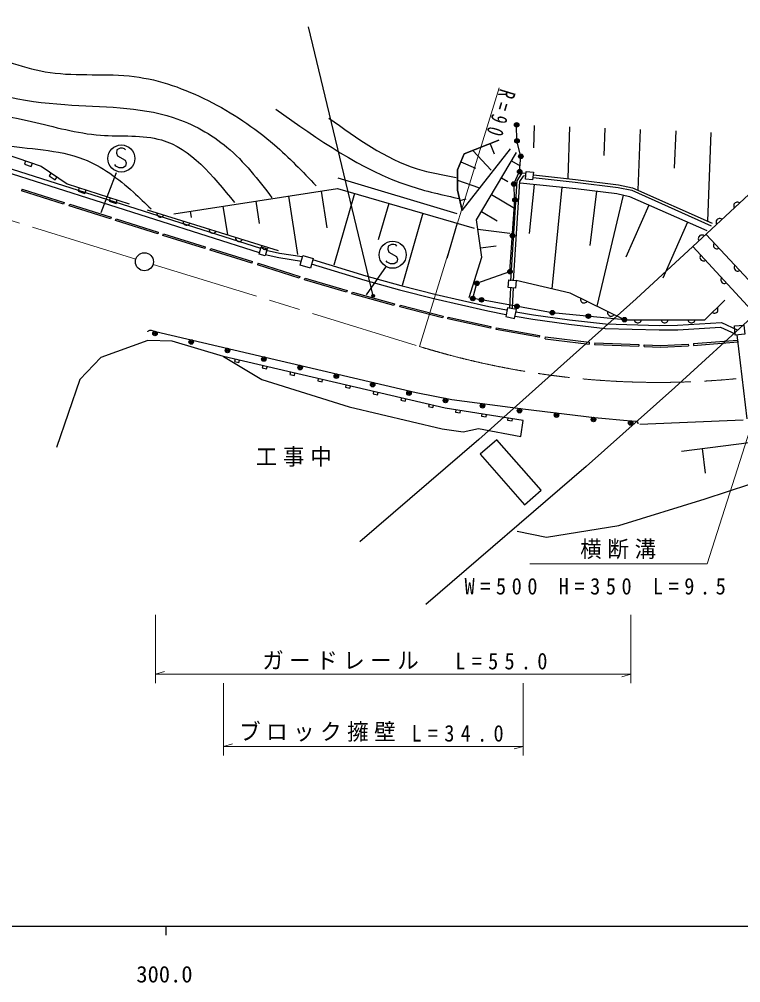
# Model space of a CAD drawing. Units: millimetres, scale not verified. Extents: x 40000 to 680000, y 20000 to 380000.
# Drawn here: x 351753 to 431717, y 198715 to 305459 of the extents above; entities that cross this region are included whole.
import ezdxf
from ezdxf.enums import TextEntityAlignment as Align

# ---------------------------------------------------------------- set-up
doc = ezdxf.new("R2010")
doc.units = ezdxf.units.MM
doc.header["$LTSCALE"] = 1000
doc.linetypes.add('CHAIN', pattern=[18.5, 12, -1.5, 3.5, -1.5])
for name, color, linetype, lineweight in [('M-BGD', 7, 'Continuous', 25), ('M-BMK', 2, 'CHAIN', 13), ('M-BMK-SRVR', 3, 'Continuous', 25), ('M-STR-HTXT', 7, 'Continuous', 13), ('M-STR-STRC', 7, 'Continuous', 25), ('M-TTL-BAND', 7, 'Continuous', 25)]:
    doc.layers.add(name, color=color, linetype=linetype, lineweight=lineweight)
doc.styles.add('ＭＳ ゴシック', font='')
doc.styles.get('ＭＳ ゴシック').set_extended_font_data('MS Gothic')

msp = doc.modelspace()

# ---------------------------------------------------------------- linework, layer by layer
at = {"layer": 'M-BGD'}
for p, q in [((326263, 296168), (378357, 279616)), ((326414, 296645), (378508, 280093)), ((406912, 292000), (406881, 293760)), ((408839, 293685), (408744, 291215)), ((412755, 293534), (412536, 287856)), ((416672, 293383), (416555, 290354)), ((420588, 293232), (420330, 286531)), ((424505, 293081), (424345, 288946)), ((428421, 292930), (428042, 283091)), ((403957, 291676), (404406, 290534)), ((407352, 290269), (406912, 292000)), ((400857, 284259), (406189, 291105)), ((402038, 290923), (404072, 288745)), ((400695, 289659), (402329, 288953)), ((406311, 289767), (407265, 289203)), ((407214, 288577), (407352, 290269)), ((406567, 287211), (407214, 288577)), ((400300, 283903), (387098, 287860)), ((400318, 287645), (402658, 286830)), ((405207, 287901), (405891, 287496)), ((406694, 285460), (406567, 287211)), ((408823, 287164), (408275, 281733)), ((434228, 287571), (426392, 280297)), ((352075, 286629), (352015, 286438)), ((356664, 284971), (352015, 286438)), ((352075, 286629), (356724, 285162)), ((385204, 286415), (385831, 282340)), ((388910, 286147), (386621, 278212)), ((411901, 286854), (410764, 275589)), ((415717, 286425), (414996, 280410)), ((356724, 285162), (356664, 284971)), ((377957, 285299), (378336, 282838)), ((381580, 285857), (382573, 279409)), ((392700, 285054), (391538, 281025)), ((400591, 285389), (401292, 285554)), ((404103, 286034), (406630, 284540)), ((406140, 277498), (406694, 285460)), ((418690, 285986), (415756, 273673)), ((357292, 284796), (357352, 284987)), ((361876, 283340), (357292, 284796)), ((357352, 284987), (361936, 283531)), ((365932, 284337), (380450, 279839)), ((370711, 284182), (370818, 283486)), ((374334, 284741), (374820, 281583)), ((396490, 283961), (394178, 275947)), ((402999, 284168), (404731, 283144)), ((421526, 284879), (418988, 279106)), ((361936, 283531), (361876, 283340)), ((362437, 283166), (362498, 283356)), ((367101, 281685), (362437, 283166)), ((362498, 283356), (367161, 281876)), ((425810, 282995), (423069, 276763)), ((367161, 281876), (367101, 281685)), ((400279, 282867), (399145, 278936)), ((402594, 282200), (406125, 281766)), ((367679, 281504), (367738, 281695)), ((372314, 280072), (367679, 281504)), ((367738, 281695), (372373, 280263)), ((434792, 274207), (427888, 281628)), ((372373, 280263), (372314, 280072)), ((372912, 279876), (372972, 280067)), ((377548, 278429), (372912, 279876)), ((372972, 280067), (377608, 278620)), ((402887, 280129), (404622, 280375)), ((433334, 272790), (426392, 280297)), ((377548, 278429), (377608, 278620)), ((378215, 278436), (378155, 278245)), ((382782, 276786), (378155, 278245)), ((378215, 278436), (382842, 276976)), ((382842, 276976), (382782, 276786)), ((383372, 276598), (383429, 276790)), ((388037, 275206), (383372, 276598)), ((383429, 276790), (388094, 275398)), ((402474, 276203), (406140, 277498)), ((412811, 275110), (406835, 276510)), ((402024, 274524), (402474, 276203)), ((406188, 275747), (406078, 273505)), ((406487, 275732), (406378, 273491)), ((388094, 275398), (388037, 275206)), ((388626, 275023), (388680, 275215)), ((393286, 273735), (388626, 275023)), ((388680, 275215), (393340, 273928)), ((402992, 274373), (402024, 274524)), ((410831, 272945), (402992, 274373)), ((418832, 272171), (412811, 275110)), ((393340, 273928), (393286, 273735)), ((393951, 273584), (394001, 273778)), ((398677, 272368), (393951, 273584)), ((394001, 273778), (398727, 272561)), ((398727, 272561), (398677, 272368)), ((399262, 272262), (399305, 272457)), ((403974, 271240), (399262, 272262)), ((399305, 272457), (404016, 271435)), ((418832, 272171), (410831, 272945)), ((404016, 271435), (403974, 271240)), ((404615, 271090), (404651, 271287)), ((404651, 271287), (409427, 270435)), ((366361, 270998), (366848, 270884)), ((366848, 270884), (395748, 264107)), ((409391, 270238), (404615, 271090)), ((409427, 270435), (409391, 270238)), ((410055, 270069), (410079, 270268)), ((410055, 270069), (414912, 269473)), ((410079, 270268), (414936, 269671)), ((432428, 261183), (431327, 270515)), ((414936, 269671), (414912, 269473)), ((415529, 269613), (415522, 269413)), ((415522, 269413), (420418, 269226)), ((415529, 269613), (420426, 269426)), ((420426, 269426), (420418, 269226)), ((421020, 269186), (421026, 269386)), ((425906, 269480), (425915, 269280)), ((426465, 269520), (431364, 269903)), ((426465, 269520), (426481, 269320)), ((426481, 269320), (431380, 269704)), ((431364, 269903), (431380, 269704)), ((395748, 264107), (399687, 263341)), ((399687, 263341), (407571, 262302)), ((407571, 262302), (415527, 261355)), ((415527, 261355), (419544, 260978)), ((419544, 260978), (420042, 260931)), ((420536, 260613), (431977, 261098)), ((427425, 257889), (427777, 255171)), ((414598, 255900), (396825, 240627))]:
    msp.add_line(p, q, dxfattribs=at)
for points in [[(329656, 297575), (354199, 289191), (357049, 287231), (363952, 285005)], [(400857, 284259), (400325, 286519), (400311, 288772), (401078, 290546), (404917, 292053)], [(404917, 292053), (401078, 290546), (400311, 288772), (400325, 286519), (400857, 284259)], [(401613, 274623), (403033, 279094), (402447, 283235), (406863, 290700)], [(403033, 279094), (402447, 283235), (406863, 290700)], [(352457, 289786), (352328, 289407), (353085, 289149), (353214, 289527)], [(355295, 288438), (355068, 288108), (355727, 287655), (355954, 287984)], [(407923, 288403), (407425, 288389), (406911, 287574), (406193, 276496)], [(408731, 288227), (413391, 287711), (418175, 287105), (419736, 286796), (428555, 282862)], [(407931, 288103), (407593, 288093), (407205, 287479), (406492, 276476)], [(407284, 287320), (413441, 286698), (417994, 286152), (419385, 285821), (427951, 282053)], [(408698, 287929), (413353, 287413), (418126, 286809), (419645, 286508), (428433, 282588)], [(358394, 286798), (358271, 286417), (359033, 286171), (359156, 286552)], [(368899, 283903), (387015, 286694), (402174, 282321)], [(361845, 285684), (361723, 285304), (362484, 285058), (362607, 285439)], [(431583, 285115), (431494, 285164), (431404, 285190), (431291, 285194), (431200, 285175), (431108, 285133), (431014, 285046), (430965, 284957), (430939, 284868), (430935, 284755), (430954, 284663), (430996, 284571)], [(367002, 284005), (367004, 283904), (367026, 283814), (367079, 283713), (367141, 283644), (367224, 283585), (367346, 283547), (367447, 283549), (367538, 283571), (367638, 283624), (367707, 283686), (367766, 283769)], [(369906, 283106), (369908, 283005), (369930, 282914), (369983, 282814), (370045, 282744), (370127, 282685), (370249, 282648), (370351, 282650), (370441, 282672), (370541, 282725), (370611, 282787), (370670, 282869)], [(429623, 283297), (429535, 283345), (429445, 283371), (429332, 283375), (429241, 283356), (429149, 283314), (429055, 283227), (429006, 283139), (428980, 283049), (428976, 282936), (428995, 282845), (429037, 282752)], [(372809, 282206), (372811, 282105), (372833, 282014), (372886, 281914), (372948, 281845), (373031, 281786), (373153, 281748), (373254, 281750), (373345, 281772), (373445, 281825), (373514, 281887), (373573, 281970)], [(375713, 281307), (375715, 281206), (375737, 281115), (375790, 281015), (375852, 280945), (375934, 280886), (376056, 280848), (376158, 280851), (376248, 280873), (376348, 280926), (376418, 280988), (376477, 281070)], [(427664, 281478), (427576, 281527), (427486, 281553), (427373, 281557), (427282, 281538), (427190, 281496), (427096, 281409), (427047, 281320), (427021, 281230), (427017, 281117), (427036, 281026), (427078, 280934)], [(378616, 280407), (378618, 280306), (378640, 280215), (378693, 280115), (378755, 280046), (378838, 279987), (378960, 279949), (379061, 279951), (379152, 279973), (379252, 280026), (379321, 280088), (379380, 280170)], [(379122, 279873), (380596, 279539), (383111, 279167)], [(426392, 280297), (420117, 274481), (402699, 258907), (389515, 247577)], [(428766, 280684), (428718, 280595), (428692, 280505), (428688, 280392), (428707, 280301), (428749, 280209), (428836, 280115), (428925, 280067), (429015, 280041), (429128, 280037), (429219, 280056), (429311, 280098)], [(379011, 279385), (380504, 279047), (383038, 278673)], [(384242, 278825), (390183, 277049), (394040, 275981), (397949, 274960), (403785, 273638), (405762, 273256)], [(427277, 279339), (427228, 279250), (427202, 279161), (427198, 279048), (427217, 278956), (427259, 278864), (427346, 278770), (427434, 278722), (427524, 278695), (427637, 278691), (427728, 278710), (427820, 278752)], [(384099, 278346), (390049, 276567), (393914, 275497), (397831, 274474), (403691, 273147), (405667, 272765)], [(431067, 278210), (431019, 278121), (430993, 278032), (430989, 277919), (431008, 277827), (431050, 277735), (431137, 277642), (431226, 277593), (431316, 277567), (431429, 277563), (431520, 277583), (431612, 277624)], [(429591, 276837), (429543, 276748), (429516, 276659), (429512, 276546), (429531, 276454), (429573, 276362), (429660, 276268), (429748, 276219), (429838, 276193), (429951, 276189), (430042, 276208), (430134, 276250)], [(413957, 274551), (413944, 274450), (413952, 274357), (413988, 274250), (414039, 274172), (414112, 274101), (414227, 274045), (414327, 274032), (414420, 274040), (414527, 274077), (414605, 274127), (414676, 274200)], [(418832, 272171), (427743, 272149), (429936, 274347)], [(428557, 272965), (428648, 272920), (428738, 272897), (428851, 272897), (428942, 272920), (429032, 272966), (429123, 273056), (429168, 273147), (429190, 273237), (429190, 273350), (429167, 273441), (429122, 273531)], [(406719, 272568), (408685, 272229), (412670, 271666)], [(406803, 273061), (408762, 272723), (412740, 272161)], [(433334, 272790), (424397, 264667), (414598, 255900)], [(416967, 273081), (416954, 272981), (416962, 272888), (416999, 272781), (417050, 272703), (417122, 272632), (417237, 272576), (417337, 272562), (417430, 272571), (417537, 272607), (417615, 272658), (417686, 272730)], [(412670, 271666), (416692, 271209), (422688, 271033), (424743, 271069), (429477, 271363), (431102, 270605)], [(412726, 272163), (416728, 271708), (422679, 271533), (424723, 271569), (429574, 271870), (431313, 271058)], [(419917, 272169), (419949, 272072), (419997, 271992), (420076, 271912), (420156, 271864), (420252, 271832), (420380, 271831), (420476, 271863), (420556, 271911), (420637, 271991), (420685, 272071), (420717, 272167)], [(422887, 272161), (422919, 272065), (422967, 271985), (423047, 271905), (423127, 271856), (423223, 271824), (423351, 271824), (423447, 271856), (423527, 271903), (423607, 271983), (423655, 272063), (423687, 272159)], [(425858, 272154), (425890, 272058), (425937, 271977), (426017, 271897), (426097, 271849), (426193, 271817), (426321, 271816), (426417, 271848), (426497, 271896), (426577, 271976), (426626, 272056), (426658, 272152)], [(366012, 270823), (366021, 270862), (366055, 270916), (366095, 270958), (366155, 270995), (366211, 271013), (366284, 271016), (366361, 270998)], [(374376, 268089), (368686, 269786), (365989, 269853), (360799, 267988), (358449, 265559), (355873, 258011)], [(421020, 269186), (422845, 269130), (425915, 269280)], [(421026, 269386), (422844, 269330), (425906, 269480)], [(407607, 261019), (398959, 262377), (374376, 268089)], [(374376, 268089), (378624, 265553), (388320, 262528), (398608, 260096), (400941, 259737), (402648, 260134), (407336, 259240), (407607, 261019)], [(375669, 267789), (375613, 267545), (376100, 267432), (376156, 267676)], [(378742, 267075), (378686, 266831), (379173, 266718), (379229, 266962)], [(381815, 266361), (381758, 266117), (382245, 266004), (382302, 266248)], [(384888, 265647), (384831, 265403), (385318, 265290), (385375, 265534)], [(387960, 264933), (387904, 264689), (388391, 264576), (388447, 264820)], [(391033, 264219), (390977, 263975), (391464, 263862), (391520, 264106)], [(394106, 263505), (394049, 263261), (394536, 263148), (394593, 263392)], [(397179, 262791), (397122, 262547), (397609, 262434), (397666, 262678)], [(400153, 262190), (400114, 261943), (400608, 261865), (400647, 262112)], [(403036, 261737), (402997, 261490), (403491, 261412), (403530, 261659)], [(405918, 261284), (405880, 261037), (406374, 260959), (406412, 261206)], [(420042, 260931), (420122, 260924), (420170, 260909), (420227, 260874), (420264, 260840), (420291, 260797), (420315, 260735), (420320, 260684), (420317, 260654)], [(425165, 257597), (438726, 259353), (441817, 259142), (444276, 255419), (449827, 255208), (452216, 254154), (456923, 248814), (459101, 248182), (461912, 249236), (468165, 255419)], [(406949, 248728), (410185, 248066), (418200, 249389), (427759, 252331), (435186, 254757), (438863, 254684), (440333, 252478), (446951, 250272), (450408, 245566), (453349, 242992), (457908, 242845), (463349, 244536), (471659, 251595)]]:
    msp.add_lwpolyline(points, dxfattribs=at)
for points in [[(407859, 287737), (407948, 288585), (408734, 288503), (408645, 287654)], [(379012, 279249), (378333, 279452), (378568, 280239), (379247, 280036)], [(384019, 277896), (382895, 278215), (383198, 279282), (384322, 278963)], [(405957, 275723), (406022, 276573), (406835, 276510), (406770, 275661)], [(406657, 272325), (406847, 273313), (405854, 273504), (405664, 272515)], [(431113, 270471), (431025, 271494), (432075, 271584), (432163, 270561)], [(409583, 253281), (404679, 258881), (402838, 257268), (407742, 251669)]]:
    msp.add_lwpolyline(points, close=True, dxfattribs=at)
for centre, radius in [((406881, 293760), 250), ((406881, 293760), 220), ((406881, 293760), 190), ((406881, 293760), 160), ((406881, 293760), 130), ((406881, 293760), 100), ((406881, 293760), 70), ((406881, 293760), 40), ((406881, 293760), 10), ((406912, 292000), 250), ((406912, 292000), 220), ((406912, 292000), 190), ((406912, 292000), 160), ((406912, 292000), 130), ((406912, 292000), 100), ((406912, 292000), 70), ((406912, 292000), 40), ((406912, 292000), 10), ((407352, 290269), 250), ((407352, 290269), 220), ((407352, 290269), 190), ((407352, 290269), 160), ((407352, 290269), 130), ((407352, 290269), 100), ((407352, 290269), 70), ((407352, 290269), 40), ((407352, 290269), 10), ((407214, 288577), 250), ((407214, 288577), 220), ((407214, 288577), 190), ((407214, 288577), 160), ((407214, 288577), 130), ((407214, 288577), 100), ((407214, 288577), 70), ((407214, 288577), 40), ((407214, 288577), 10), ((406567, 287211), 250), ((406567, 287211), 220), ((406567, 287211), 190), ((406567, 287211), 160), ((406567, 287211), 130), ((406567, 287211), 100), ((406567, 287211), 70), ((406567, 287211), 40), ((406567, 287211), 10), ((406694, 285460), 250), ((406694, 285460), 220), ((406694, 285460), 190), ((406694, 285460), 160), ((406694, 285460), 130), ((406694, 285460), 100), ((406694, 285460), 70), ((406694, 285460), 40), ((406694, 285460), 10), ((406417, 281479), 250), ((406417, 281479), 220), ((406417, 281479), 190), ((406417, 281479), 160), ((406417, 281479), 130), ((406417, 281479), 100), ((406417, 281479), 70), ((406417, 281479), 40), ((406417, 281479), 10), ((406140, 277498), 250), ((406140, 277498), 220), ((406140, 277498), 190), ((406140, 277498), 160), ((406140, 277498), 130), ((406140, 277498), 100), ((406140, 277498), 70), ((406140, 277498), 40), ((406140, 277498), 10), ((402474, 276203), 250), ((402474, 276203), 250), ((402474, 276203), 220), ((402474, 276203), 220), ((402474, 276203), 190), ((402474, 276203), 190), ((402474, 276203), 160), ((402474, 276203), 160), ((402474, 276203), 130), ((402474, 276203), 130), ((402474, 276203), 100), ((402474, 276203), 100), ((402474, 276203), 70), ((402474, 276203), 70), ((402474, 276203), 40), ((402474, 276203), 40), ((402474, 276203), 10), ((402474, 276203), 10), ((402024, 274524), 250), ((402024, 274524), 220), ((402024, 274524), 190), ((402024, 274524), 160), ((402024, 274524), 130), ((402024, 274524), 100), ((402024, 274524), 70), ((402024, 274524), 40), ((402024, 274524), 10), ((402992, 274373), 250), ((402992, 274373), 220), ((402992, 274373), 190), ((402992, 274373), 160), ((402992, 274373), 130), ((402992, 274373), 100), ((402992, 274373), 70), ((402992, 274373), 40), ((402992, 274373), 10), ((406911, 273659), 250), ((406911, 273659), 220), ((406911, 273659), 190), ((406911, 273659), 160), ((406911, 273659), 130), ((406911, 273659), 100), ((406911, 273659), 70), ((406911, 273659), 40), ((406911, 273659), 10), ((410831, 272945), 250), ((410831, 272945), 220), ((410831, 272945), 190), ((410831, 272945), 160), ((410831, 272945), 130), ((410831, 272945), 100), ((410831, 272945), 70), ((410831, 272945), 40), ((410831, 272945), 10), ((414831, 272558), 250), ((414831, 272558), 220), ((414831, 272558), 190), ((414831, 272558), 160), ((414831, 272558), 130), ((414831, 272558), 100), ((414831, 272558), 70), ((414831, 272558), 40), ((414831, 272558), 10), ((418832, 272171), 250), ((418832, 272171), 220), ((418832, 272171), 190), ((418832, 272171), 160), ((418832, 272171), 130), ((418832, 272171), 100), ((418832, 272171), 70), ((418832, 272171), 40), ((418832, 272171), 10), ((366791, 270640), 250), ((366791, 270640), 150), ((366791, 270640), 50), ((370813, 269697), 250), ((370813, 269697), 150), ((370813, 269697), 50), ((374834, 268754), 250), ((374834, 268754), 150), ((374834, 268754), 50), ((378855, 267811), 250), ((378855, 267811), 150), ((378855, 267811), 50), ((382877, 266868), 250), ((382877, 266868), 150), ((382877, 266868), 50), ((386898, 265925), 250), ((386898, 265925), 150), ((386898, 265925), 50), ((390919, 264982), 250), ((390919, 264982), 150), ((390919, 264982), 50), ((394941, 264039), 250), ((394941, 264039), 150), ((394941, 264039), 50), ((398998, 263220), 250), ((398998, 263220), 150), ((398998, 263220), 50), ((403102, 262639), 250), ((403102, 262639), 150), ((403102, 262639), 50), ((407197, 262099), 250), ((407197, 262099), 150), ((407197, 262099), 50), ((411301, 261606), 250), ((411301, 261606), 150), ((411301, 261606), 50), ((415403, 261118), 250), ((415403, 261118), 150), ((415403, 261118), 50), ((419521, 260729), 250), ((419521, 260729), 150), ((419521, 260729), 50)]:
    msp.add_circle(centre, radius, dxfattribs=at)
for points, knots in [([(328378, 311835), (329064, 309540), (329749, 307246), (330957, 305253), (332977, 301922), (336458, 299435), (340119, 297782), (344296, 295896), (348708, 295094), (353105, 294135), (355656, 293545), (358126, 292818), (360754, 292623), (363040, 292454), (365445, 292688), (367514, 292090), (370766, 291149), (373187, 288150), (375608, 285152)], [0, 0, 0, 0, 1, 1, 1, 2, 2, 2, 3, 3, 3, 4, 4, 4, 5, 5, 5, 6, 6, 6, 6]), ([(335908, 305164), (338314, 303028), (340719, 300891), (343468, 299383), (347444, 297203), (352139, 296337), (356810, 296003), (360914, 295709), (364999, 295825), (368818, 294580), (370968, 293879), (373033, 292746), (374777, 291289), (376697, 289684), (378228, 287685), (379758, 285685)], [0, 0, 0, 0, 1, 1, 1, 2, 2, 2, 3, 3, 3, 4, 4, 4, 5, 5, 5, 5]), ([(347068, 302095), (349728, 301026), (352388, 299957), (355161, 299561), (358218, 299124), (361411, 299505), (364500, 299116), (367344, 298758), (370098, 297748), (372683, 296448), (375332, 295115), (377803, 293477), (380025, 291556), (381656, 290145), (383153, 288583), (384650, 287020)], [0, 0, 0, 0, 1, 1, 1, 2, 2, 2, 3, 3, 3, 4, 4, 4, 5, 5, 5, 5]), ([(326510, 299828), (330065, 298411), (333620, 296994), (337184, 295558), (341265, 293914), (345357, 292244), (349725, 291556), (352811, 291070), (356034, 291074), (358886, 289955), (360914, 289159), (362754, 287796), (364401, 286308), (365075, 285699), (365716, 285070), (366357, 284440)], [0, 0, 0, 0, 1, 1, 1, 2, 2, 2, 3, 3, 3, 4, 4, 4, 5, 5, 5, 5]), ([(380207, 295509), (384898, 292152), (389590, 288796), (394928, 287027), (396778, 286414), (398706, 285992), (400633, 285569)], [0, 0, 0, 0, 1, 1, 1, 2, 2, 2, 2]), ([(386080, 294520), (389187, 292266), (392294, 290012), (395844, 288901), (397242, 288464), (398709, 288203), (400175, 287943)], [0, 0, 0, 0, 1, 1, 1, 2, 2, 2, 2])]:
    msp.add_open_spline(points, degree=3, knots=knots, dxfattribs=at)
at = {"layer": 'M-BMK'}
for p, q in [((364672, 278887), (303522, 297717)), ((366584, 278299), (396103, 269209))]:
    msp.add_line(p, q, dxfattribs=at)
msp.add_arc((422589, 355224), 90000, 252.88531, 291.59602, dxfattribs=at)
at = {"layer": 'M-BMK-SRVR'}
msp.add_circle((365628, 278593), 1000, dxfattribs=at)
at = {"layer": 'M-STR-HTXT'}
for p, q in [((404931, 297881), (396103, 269209)), ((366848, 239485), (366848, 231904)), ((419544, 231904), (419544, 239485)), ((366848, 232904), (367848, 233184)), ((366848, 232904), (419544, 232904)), ((419544, 232904), (418544, 232624)), ((374376, 231904), (374376, 223904)), ((407607, 223904), (407607, 231904)), ((374376, 224904), (375376, 225184)), ((374376, 224904), (407607, 224904)), ((407607, 224904), (406607, 224624))]:
    msp.add_line(p, q, dxfattribs=at)
msp.add_lwpolyline([(432723, 259920), (428000, 245136), (408350, 245136)], dxfattribs=at)
at = {"layer": 'M-STR-STRC'}
for p, q in [((390968, 274811), (383805, 304623)), ((360827, 284066), (362516, 288500)), ((392404, 278100), (390210, 274933))]:
    msp.add_line(p, q, dxfattribs=at)
for points in [[(363544, 290995), (363424, 291115), (363184, 291175), (362944, 291175), (362584, 290995), (362524, 290635), (362644, 290335), (363484, 289855), (363604, 289555), (363544, 289195), (363244, 289015), (362824, 289015), (362464, 289195), (362344, 289375)], [(393612, 280330), (393492, 280450), (393252, 280510), (393012, 280510), (392652, 280330), (392592, 279970), (392712, 279670), (393552, 279190), (393672, 278890), (393612, 278530), (393312, 278350), (392892, 278350), (392532, 278530), (392412, 278710)]]:
    msp.add_lwpolyline(points, dxfattribs=at)
for centre, radius in [((363064, 290035), 1500), ((393132, 279370), 1500), ((390968, 274811), 150), ((390968, 274811), 90), ((390968, 274811), 30)]:
    msp.add_circle(centre, radius, dxfattribs=at)
at = {"layer": 'M-TTL-BAND'}
for p, q in [((40000, 205000), (579000, 205000)), ((368000, 205000), (368000, 204000))]:
    msp.add_line(p, q, dxfattribs=at)

# ---------------------------------------------------------------- texts
at = {"layer": 'M-BGD', "insert": (377966, 255880), "char_height": 1833, "attachment_point": 7, "style": 'ＭＳ ゴシック'}
msp.add_mtext('\\T1.27;\\W0.95;工事中', dxfattribs=at)
at = {"layer": 'M-STR-HTXT', "insert": (405016, 297855), "char_height": 1833, "attachment_point": 7, "rotation": 253.1, "style": 'ＭＳ ゴシック'}
msp.add_mtext('\\T1.65;\\W0.7;R=90', dxfattribs=at)
at = {"layer": 'M-STR-HTXT', "char_height": 1833, "attachment_point": 7, "style": 'ＭＳ ゴシック'}
for s, insert in [('\\T1.27;\\W0.95;横断溝', (413925, 245636)), ('\\T1.55;\\W0.9;W=500\\~H=350\\~L=9.5', (401108, 241700)), ('\\T1.26;\\W0.95;ガードレール', (378686, 233404)), ('\\T1.62;\\W0.9;L=55.0', (400079, 233404)), ('\\T1.26;\\W0.95;ブロック擁壁', (376127, 225404)), ('\\T1.62;\\W0.9;L=34.0', (395226, 225404))]:
    msp.add_mtext(s, dxfattribs=dict(at, insert=insert))
at = {"layer": 'M-TTL-BAND', "style": 'ＭＳ ゴシック'}
msp.add_text('300.0', height=1833, dxfattribs=at).set_placement((367844, 198195), align=Align.BOTTOM_CENTER)

doc.saveas('drawing.dxf')
